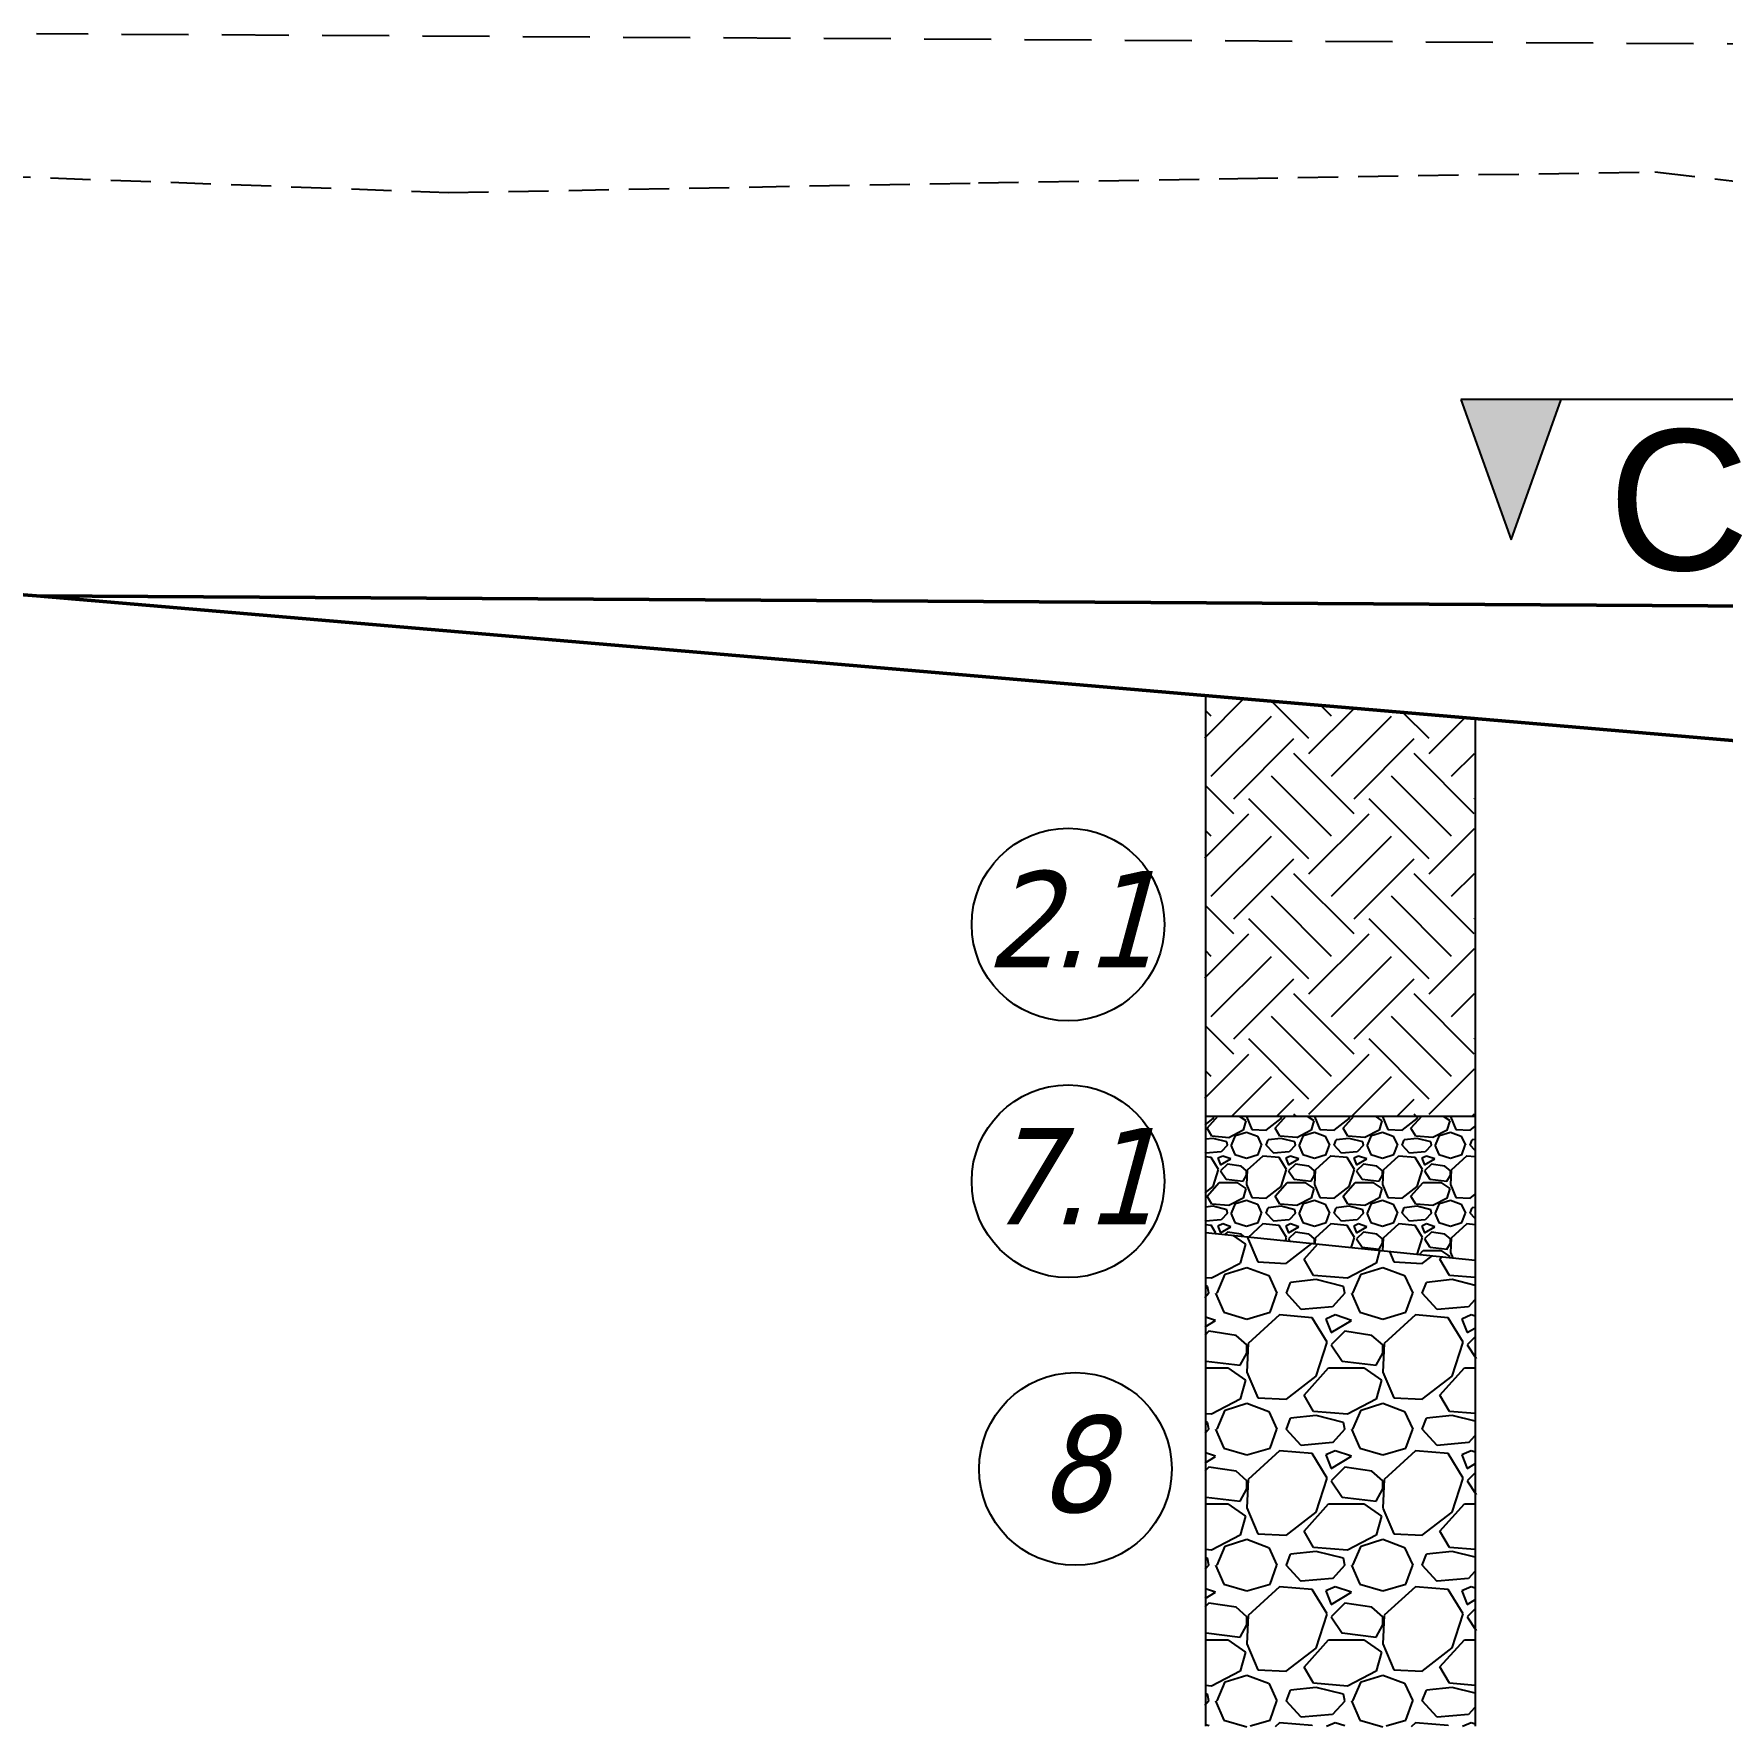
# Model space of a CAD drawing. Header units: centimetres. Extents: x 8495135 to 959133560, y 4530079 to 463453963.
# Drawn here: x 958976945 to 958977576, y 463417177 to 463417809 of the extents above; entities that cross this region are included whole.
import ezdxf
from ezdxf.enums import TextEntityAlignment as Align

# ---------------------------------------------------------------- set-up
doc = ezdxf.new("R2010")
doc.units = ezdxf.units.CM
doc.header["$LTSCALE"] = 0.1
doc.linetypes.add('CONTINU', pattern=[0])
doc.linetypes.add('DASHED', pattern=[0.75, 0.5, -0.25])
doc.layers.add('31_VERT_ALIGNM', color=1, linetype='Continuous', lineweight=50)
for name, color, linetype in [('br_dimension', 1, 'Continuous'), ('br_hatch', 9, 'Continuous'), ('br_hatch_dark', 8, 'Continuous'), ('Kustendilska voda', 12, 'Continuous'), ('plast', 7, 'Continuous')]:
    doc.layers.add(name, color=color, linetype=linetype)
doc.styles.add('1-50 cm', font='arial.ttf', dxfattribs={"height": 12.5})
doc.styles.get("Standard").update_dxf_attribs({"font": 'arial.ttf'})

# ---------------------------------------------------------------- blocks, each defined once
blk = doc.blocks.new('*U149')
at = {"linetype": 'CONTINU', "ltscale": 0.5}
blk.add_hatch(color=256, dxfattribs=at).paths.add_polyline_path([(-131.25, -52.5), (-150, 0), (-112.5, 0)])
at = {"ltscale": 0.5}
blk.add_line((0, 0), (-150, 0), dxfattribs=at)
at = {"lineweight": -3, "ltscale": 0.5}
for p, q in [((-150, 0), (-131.25, -52.5)), ((-131.25, -52.5), (-112.5, 0))]:
    blk.add_line(p, q, dxfattribs=at)
at = {"color": 7, "ltscale": 0.5, "style": '1-50 cm'}
blk.add_attdef('1', text='', height=52.5, dxfattribs=at).set_placement((-68.60897408093557, -37.55365440156311), align=Align.MIDDLE_CENTER)

msp = doc.modelspace()

# ---------------------------------------------------------------- hatches: boundary and pattern name
at = {"layer": 'br_hatch'}
h = msp.add_hatch(dxfattribs=at)
h.set_pattern_fill('EARTH', color=256, scale=5, angle=45)
h.set_pattern_definition([(45, (950477491.5252383, 458890351.5460857), (3.552713678800501e-15, 44.90128060534576), [31.75, -31.75]), (45, (950477483.1062481, 458890359.9650758), (3.552713678800501e-15, 44.90128060534576), [31.75, -31.75]), (45, (950477474.687258, 458890368.3840659), (3.552713678800501e-15, 44.90128060534576), [31.75, -31.75]), (135, (950477474.687258, 458890373.996726), (-44.90128060534576, 3.552713678800501e-15), [31.75, -31.75]), (135, (950477483.1062481, 458890382.4157161), (-44.90128060534576, 3.552713678800501e-15), [31.75, -31.75]), (135, (950477491.5252383, 458890390.8347062), (-44.90128060534576, 3.552713678800501e-15), [31.75, -31.75])])
h.paths.add_polyline_path([(958977383.1246539, 463417561.7567667), (958977483.9246541, 463417553.1479331), (958977483.9246541, 463417404.470507), (958977383.1246539, 463417404.470507)])
h = msp.add_hatch(dxfattribs=at)
h.set_pattern_fill('GRAVEL', color=256)
h.set_pattern_definition([(228.0127875, (950477509.8132383, 458890376.9460857), (-203.2000000159581, -228.5999999858178), [3.4172144, -338.30483639565]), (184.969741, (950477507.5272382, 458890374.4060857), (304.799999879405, 25.40000144697924), [5.864047199999993, -580.5404889352391]), (132.5104471, (950477501.6852382, 458890373.8980857), (254.0000001072749, -279.3999999024596), [4.1348152, -409.347227941]), (267.273689, (950477491.7792382, 458890367.5480857), (25.40000005319725, 507.9999999973313), [5.340045199999993, -528.6643742573791]), (292.83365418, (950477491.5252383, 458890362.2140857), (-127.0000000106341, 304.7999999955546), [5.236336999999994, -518.3980774534391]), (357.2736889999999, (950477493.5572382, 458890357.3880857), (-507.9999999973313, 25.40000005319728), [5.340045199999993, -528.6643742573791]), (37.69424047, (950477498.8912383, 458890357.1340857), (-330.1999999853589, -254.0000000190041), [7.061936599999999, -699.1311531424701]), (72.25532837, (950477504.4792383, 458890361.4520857), (177.8000000477929, 558.7999999847885), [6.6671952, -660.05256601905]), (121.42956562, (950477506.5112383, 458890367.8020857), (-203.2000000288312, 330.1999999822602), [5.35813, -530.4554569871201]), (175.2363583, (950477503.7172383, 458890372.3740857), (279.3999999959952, -25.40000004389256), [6.117132799999993, -299.7393694999996]), (222.3974378, (950477497.6212382, 458890372.8820857), (-304.7999999902466, -279.4000000106399), [7.9107792, -783.16772512177]), (138.81407483, (950477516.9252383, 458890367.2940857), (-177.7999999893351, 152.4000000123918), [2.7000454, -267.30565824344]), (171.4692344, (950477514.8932383, 458890369.0720857), (330.2000000088966, -50.79999994237343), [5.1368198, -508.5463899704]), (225, (950477509.8132383, 458890369.8340857), (-3.552713678800501e-15, -25.40000000000239), [3.5920934, -32.32893108428]), (203.19859051, (950477508.0352383, 458890372.8820857), (127.0000000034609, 50.79999999109334), [1.934413199999998, -191.5062236889397]), (291.80140949, (950477506.2572383, 458890372.1200857), (-25.40000000531496, 76.19999999822872), [2.7356562, -134.0475299]), (30.96375653, (950477507.2732383, 458890369.5800857), (76.20000000186383, 50.79999999721125), [4.443196599999993, -143.6629815290998]), (161.56505118, (950477511.0832382, 458890371.8660857), (50.80000000132583, -25.39999999733753), [3.2128714, -77.10898116828]), (16.389540334, (950477491.5252383, 458890372.1200857), (254.0000000000014, 76.20000000000243), [4.50088, -445.58826672539]), (70.34617594, (950477495.8432382, 458890373.3900857), (-101.6000000092932, -279.3999999967041), [3.7759894, -373.822156782]), (293.19859051, (950477511.0832382, 458890376.9460857), (-50.79999999113262, 127.0000000035529), [3.868800999999997, -189.5718358889397]), (343.6104596700001, (950477512.6072383, 458890373.3900857), (-254.0000000053229, 76.19999998222859), [4.500879999999993, -445.5882667253995]), (339.44395478, (950477491.5252383, 458890356.3720857), (-126.9999999999986, 50.8000000000021), [4.340351999999992, -212.6773431310598]), (294.7751406, (950477495.5892383, 458890354.8480857), (-127.0000001511693, 279.3999999312726), [3.6367212, -360.0359338072]), (66.80140949, (950477511.3372383, 458890351.5460857), (50.79999999202298, 127.000000003193), [3.868801, -189.57183588894]), (17.35402464, (950477512.8612382, 458890355.1020857), (-330.1999999934302, -101.6000000213246), [4.257827400000001, -421.523759802]), (69.44395478, (950477498.8912383, 458890351.5460857), (-50.80000000088461, -126.9999999996463), [2.170176, -214.84751913106]), (101.309932474, (950477509.8132383, 458890351.5460857), (-25.400000000004, 101.6000000000037), [1.295146, -128.21994964526]), (165.963756532, (950477509.5592383, 458890352.8160857), (76.19999999999513, -25.39999999999865), [5.236337000000001, -99.49054589069]), (186.00900596, (950477504.4792383, 458890354.0860857), (253.9999999986537, 25.40000001329354), [4.852669999999993, -480.4136486333696]), (303.69006753, (950477507.2732383, 458890367.2940857), (-25.40000000352969, 50.79999999823702), [3.6632388, -87.9177635968]), (353.15722659, (950477509.3052382, 458890364.2460857), (431.8000000026568, -50.79999997739394), [6.3955676, -633.1600906503099]), (60.9453959, (950477515.6552383, 458890363.4840857), (-101.6000000027969, -177.7999999984025), [2.6150824, -258.8939231811]), (90, (950477516.9252383, 458890365.7700857), (-25.4, 25.4), [1.524, -23.876]), (120.25643716, (950477503.9712383, 458890354.8480857), (101.5999999875716, -177.800000007098), [3.5286696, -349.339407732]), (48.01278749999999, (950477502.1932383, 458890357.8960857), (203.2000000167534, 228.599999985102), [6.8344288, -334.88762199565]), (0, (950477506.7652383, 458890362.9760857), (25.4, 25.4), [6.604, -18.796]), (325.3048465, (950477513.3692383, 458890362.9760857), (254.0000000962153, -177.7999998625458), [4.0160956, -397.5931672414]), (254.0546040999999, (950477516.6712383, 458890360.6900857), (-25.39999999822557, -101.6000000004475), [3.6982908, -181.21650038772]), (207.64597536, (950477515.6552383, 458890357.1340857), (-482.6000000177335, -253.9999999663075), [6.021450999999993, -596.1246442293791]), (175.42607874, (950477510.3212383, 458890354.3400857), (-330.1999999999883, 25.39999999999478), [6.370294599999999, -630.6584645624])])
h.paths.add_polyline_path([(958977383.1246539, 463417364.5934992), (958977383.1246539, 463417404.470507), (958977390.2397625, 463417404.470507), (958977483.9246541, 463417404.470507), (958977483.9246541, 463417374.228012)])
h.paths.add_polyline_path([(958977483.9246541, 463417374.228012), (958977483.9246541, 463417350.5518016), (958977383.1246539, 463417360.9599894), (958977383.1246539, 463417364.5934992)])
h = msp.add_hatch(dxfattribs=at)
h.set_pattern_fill('GRAVEL', color=256, scale=2)
h.set_pattern_definition([(228.0127875, (950477528.1012383, 458890397.6347628), (-406.4000000319161, -457.1999999716357), [6.8344288, -676.6096727913]), (184.969741, (950477523.5292382, 458890392.5547628), (609.5999997588101, 50.80000289395848), [11.72809439999999, -1161.080977870478]), (132.5104471, (950477511.8452383, 458890391.5387628), (508.0000002145498, -558.7999998049191), [8.2696304, -818.6944558819999]), (267.273689, (950477492.0332383, 458890378.8387628), (50.8000001063945, 1015.999999994663), [10.68009039999999, -1057.328748514758]), (292.83365418, (950477491.5252383, 458890368.1707628), (-254.0000000212682, 609.5999999911091), [10.47267399999999, -1036.796154906878]), (357.2736889999999, (950477495.5892383, 458890358.5187628), (-1015.999999994663, 50.80000010639456), [10.68009039999999, -1057.328748514758]), (37.69424047, (950477506.2572383, 458890358.0107628), (-660.3999999707179, -508.0000000380082), [14.1238732, -1398.26230628494]), (72.25532837, (950477517.4332383, 458890366.6467628), (355.6000000955858, 1117.599999969577), [13.3343904, -1320.1051320381]), (121.42956562, (950477521.4972383, 458890379.3467628), (-406.4000000576624, 660.3999999645204), [10.71626, -1060.91091397424]), (175.2363583, (950477515.9092382, 458890388.4907628), (558.7999999919905, -50.80000008778512), [12.23426559999999, -599.4787389999991]), (222.3974378, (950477503.7172383, 458890389.5067628), (-609.5999999804932, -558.8000000212799), [15.8215584, -1566.33545024354]), (138.81407483, (950477542.3252382, 458890378.3307628), (-355.5999999786702, 304.8000000247836), [5.400090799999999, -534.61131648688]), (171.4692344, (950477538.2612383, 458890381.8867628), (660.4000000177931, -101.5999998847469), [10.2736396, -1017.0927799408]), (225, (950477528.1012383, 458890383.4107628), (-7.105427357601002e-15, -50.80000000000479), [7.1841868, -64.65786216856]), (203.19859051, (950477524.5452383, 458890389.5067628), (254.0000000069218, 101.5999999821867), [3.868826399999996, -383.0124473778795]), (291.80140949, (950477520.9892383, 458890387.9827628), (-50.80000001062992, 152.3999999964574), [5.4713124, -268.0950598]), (30.96375653, (950477523.0212383, 458890382.9027628), (152.4000000037277, 101.5999999944225), [8.886393199999986, -287.3259630581996]), (161.56505118, (950477530.6412383, 458890387.4747628), (101.6000000026517, -50.79999999467507), [6.4257428, -154.21796233656]), (16.389540334, (950477491.5252383, 458890387.9827628), (508.0000000000029, 152.4000000000049), [9.00176, -891.1765334507801]), (70.34617594, (950477500.1612383, 458890390.5227628), (-203.2000000185863, -558.7999999934082), [7.5519788, -747.644313564]), (293.19859051, (950477530.6412383, 458890397.6347628), (-101.5999999822652, 254.0000000071057), [7.737601999999994, -379.1436717778795]), (343.6104596700001, (950477533.6892383, 458890390.5227628), (-508.0000000106457, 152.3999999644572), [9.001759999999987, -891.1765334507991]), (339.44395478, (950477491.5252383, 458890356.4867628), (-253.9999999999972, 101.6000000000042), [8.680703999999984, -425.3546862621196]), (294.7751406, (950477499.6532383, 458890353.4387628), (-254.0000003023386, 558.7999998625452), [7.2734424, -720.0718676144]), (66.80140949, (950477531.1492382, 458890346.8347628), (101.599999984046, 254.000000006386), [7.737602000000001, -379.1436717778799]), (17.35402464, (950477534.1972383, 458890353.9467628), (-660.3999999868604, -203.2000000426493), [8.515654800000002, -843.047519604]), (69.44395478, (950477506.2572383, 458890346.8347628), (-101.6000000017692, -253.9999999992926), [4.340351999999999, -429.6950382621201]), (101.309932474, (950477528.1012383, 458890346.8347628), (-50.800000000008, 203.2000000000074), [2.590292, -256.43989929052]), (165.963756532, (950477527.5932382, 458890349.3747628), (152.3999999999903, -50.7999999999973), [10.472674, -198.98109178138]), (186.00900596, (950477517.4332383, 458890351.9147628), (507.9999999973074, 50.80000002658707), [9.705339999999985, -960.8272972667392]), (303.69006753, (950477523.0212383, 458890378.3307628), (-50.80000000705937, 101.599999996474), [7.3264776, -175.8355271936]), (353.15722659, (950477527.0852382, 458890372.2347628), (863.6000000053136, -101.5999999547879), [12.7911352, -1266.32018130062]), (60.9453959, (950477539.7852383, 458890370.7107628), (-203.2000000055937, -355.5999999968051), [5.2301648, -517.7878463622]), (90, (950477542.3252382, 458890375.2827628), (-50.8, 50.8), [3.048, -47.752]), (120.25643716, (950477516.4172382, 458890353.4387628), (203.1999999751433, -355.6000000141959), [7.0573392, -698.678815464]), (48.01278749999999, (950477512.8612382, 458890359.5347628), (406.4000000335068, 457.1999999702041), [13.6688576, -669.7752439912999]), (0, (950477522.0052383, 458890369.6947628), (50.8, 50.8), [13.208, -37.592]), (325.3048465, (950477535.2132382, 458890369.6947628), (508.0000001924306, -355.5999997250915), [8.0321912, -795.1863344828]), (254.0546040999999, (950477541.8172383, 458890365.1227628), (-50.79999999645113, -203.2000000008949), [7.396581599999999, -362.43300077544]), (207.64597536, (950477539.7852383, 458890358.0107628), (-965.2000000354669, -507.999999932615), [12.04290199999999, -1192.249288458758]), (175.42607874, (950477529.1172383, 458890352.4227628), (-660.3999999999766, 50.79999999998956), [12.7405892, -1261.3169291248])])
h.paths.add_polyline_path([(958977383.1246539, 463417360.9599894), (958977483.9246541, 463417350.5518016), (958977483.9246541, 463417176.558773), (958977383.1246539, 463417176.558773)])

# ---------------------------------------------------------------- linework, layer by layer
at = {"layer": '31_VERT_ALIGNM'}
for p in [(958975562.7198087, 463417705.5535774), (958983040.467364, 463417562.4973661), (958977911.7421224, 463417516.6101412)]:
    msp.add_line(p, (958976946.3182336, 463417599.0622609), dxfattribs=at)
at = {"layer": 'br_hatch'}
for p, q in [((958977483.9246541, 463417404.470507), (958977383.1246539, 463417404.470507)), ((958977483.9246541, 463417350.5518016), (958977383.1246539, 463417360.9599894))]:
    msp.add_line(p, q, dxfattribs=at)
at = {"layer": 'br_hatch_dark'}
for p, q in [((958977383.1246539, 463417561.7567667), (958977383.1246539, 463417176.558773)), ((958977483.9246541, 463417553.1479331), (958977483.9246541, 463417176.558773))]:
    msp.add_line(p, q, dxfattribs=at)
at = {"layer": 'br_hatch_dark', "linetype": 'DASHED', "ltscale": 300}
msp.add_lwpolyline([(958975683.0198087, 463417785.1535775), (958976048.3198087, 463417755.4535776), (958976350.6198088, 463417730.8535776), (958976424.7198088, 463417731.8535775), (958976462.9198087, 463417732.2535775), (958976861.6198087, 463417758.5535775), (958977100.2198087, 463417749.7535775), (958977298.3198087, 463417753.3535775), (958977395.2198088, 463417755.0535775), (958977551.1198088, 463417757.4535775), (958977631.8198088, 463417748.0535775), (958977823.2198087, 463417745.6535775), (958978375.0198089, 463417711.1535776), (958978548.3198087, 463417680.4535776), (958978692.6198088, 463417654.8535776), (958979136.6198087, 463417634.8535776)], dxfattribs=at)
at = {"layer": 'br_hatch_dark'}
for centre in [(958977331.7999737, 463417476.1676895), (958977331.7999737, 463417380.1929678), (958977334.5592364, 463417272.6783174)]:
    msp.add_circle(centre, 36, dxfattribs=at)
at = {"layer": 'Kustendilska voda', "color": 1, "linetype": 'DASHED', "ltscale": 500}
msp.add_line((958983040.467364, 463417772.4973661), (958976946.3182336, 463417809.0622609), dxfattribs=at)

# ---------------------------------------------------------------- block references
at = {"layer": 'br_dimension'}
msp.add_blockref('*U149', (958977628.6244305, 463417672.4301548), dxfattribs=at).add_auto_attribs({'1': 'C'})

# ---------------------------------------------------------------- texts
at = {"layer": 'plast', "char_height": 36, "width": 46.20730998708387, "attachment_point": 2}
for s, insert in [('{\\fTahoma|b0|i1|c0|p34;\\T0.9;2.1}', (958977331.5114537, 463417496.1121882)), ('{\\fTahoma|b0|i1|c0|p34;\\T0.9;7.1}', (958977331.5114537, 463417400.1374666)), ('{\\fTahoma|b0|i1|c0|p34;8}', (958977334.2707165, 463417292.6228161))]:
    msp.add_mtext(s, dxfattribs=dict(at, insert=insert))

doc.saveas('drawing.dxf')
